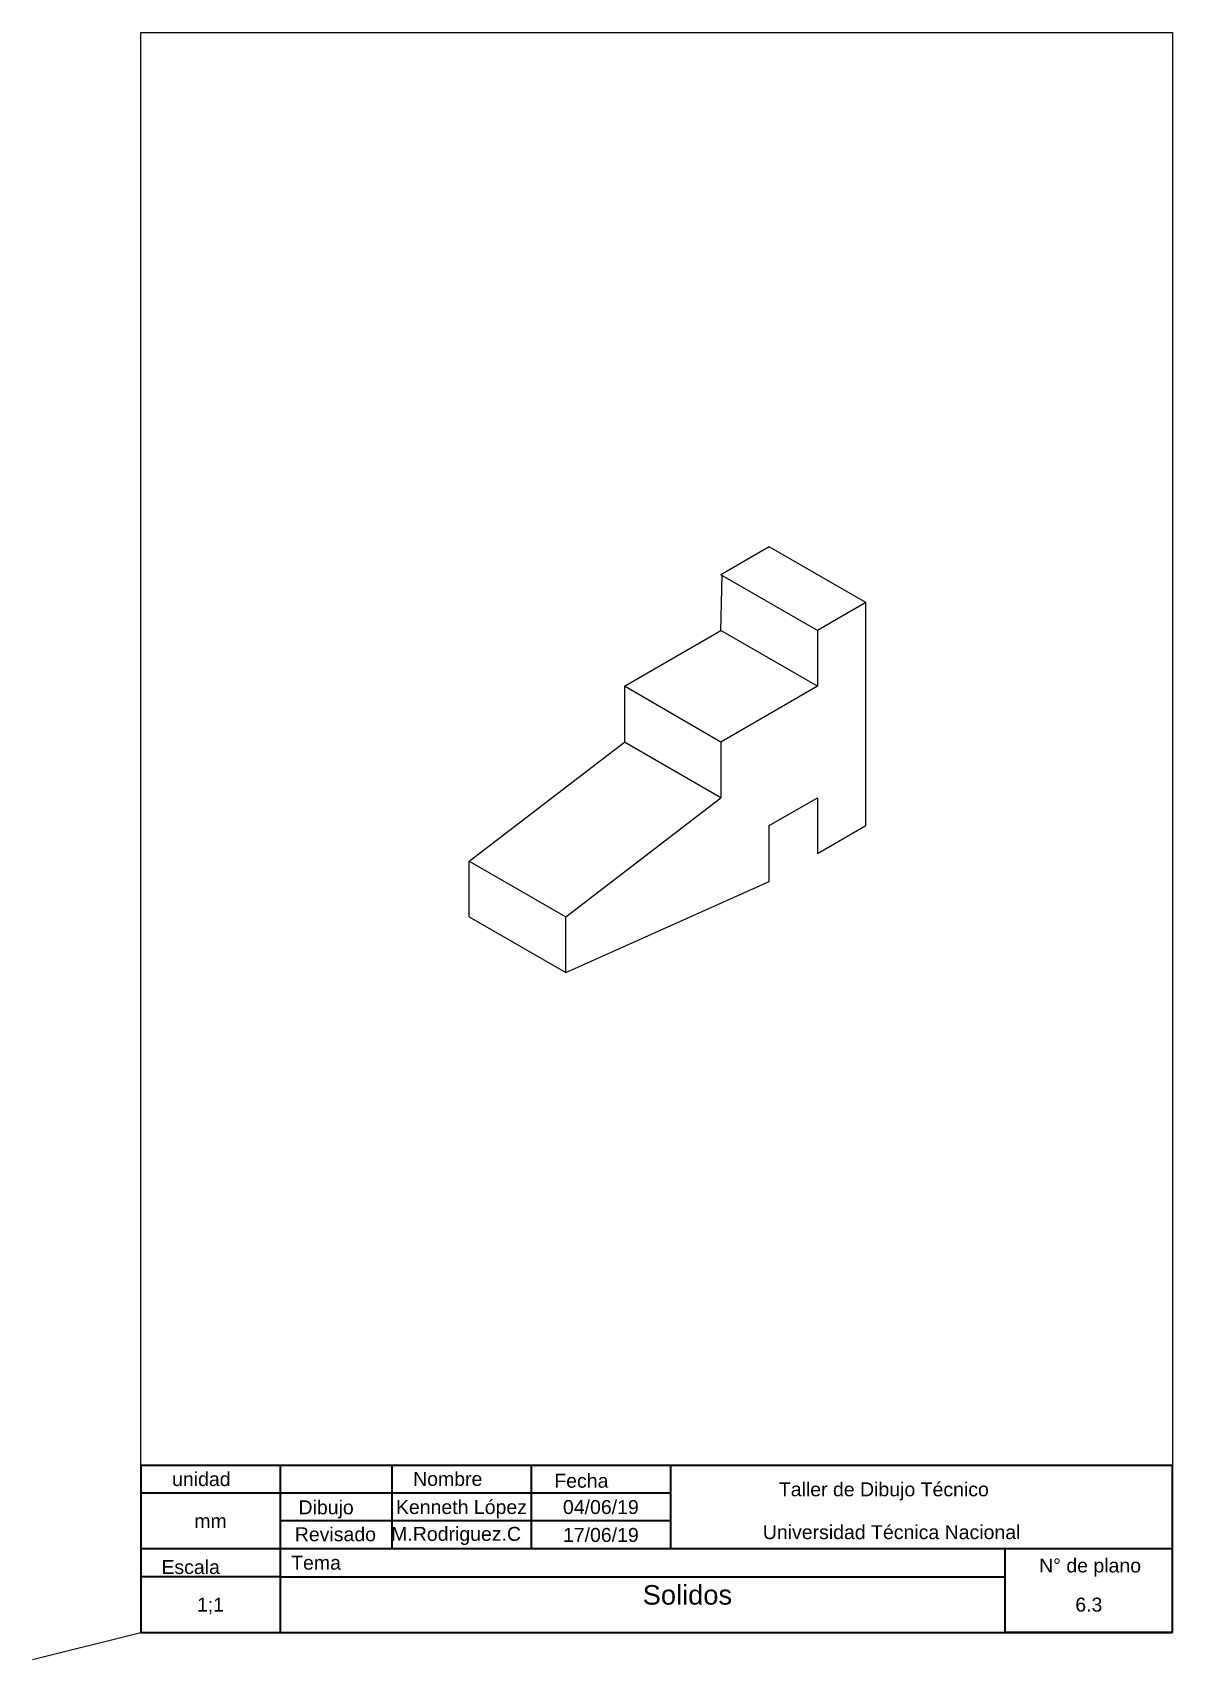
# Paper-space layout 'Presentación1' of a CAD drawing. Header units: millimetres. Extents: x 0 to 204, y 0 to 292.
import ezdxf
from ezdxf.enums import TextEntityAlignment as Align

# ---------------------------------------------------------------- set-up
doc = ezdxf.new("R2010")
doc.units = ezdxf.units.MM
doc.layers.add('CajetinAtributos', color=86, linetype='Continuous')
doc.layers.add('CajetinTexto', color=170, linetype='Continuous')
doc.layers.add('CajetinLine', color=12, linetype='Continuous', lineweight=35)
doc.styles.get("Standard").update_dxf_attribs({"font": 'arial.ttf'})

# ---------------------------------------------------------------- blocks, each defined once
blk = doc.blocks.new('tarea #3 cajetin')
at = {"layer": 'CajetinLine'}
for p, q in [((-185, 30), (-185, 15)), ((-185, 30), (-160, 30)), ((-160, 30), (-140, 30)), ((-160, 30), (-160, 15)), ((-140, 30), (-115, 30)), ((-140, 30), (-140, 15)), ((-115, 30), (-90, 30)), ((-115, 30), (-115, 15)), ((-90, 30), (-90, 25)), ((-90, 30), (0, 30)), ((0, 15), (0, 30)), ((-90, 25), (-185, 25)), ((-90, 25), (-90, 15)), ((-90, 25), (-90, 20)), ((-90, 20), (-160, 20)), ((-185, 15), (-185, 0)), ((-90, 15), (-185, 15)), ((-160, 15), (-160, 10)), ((0, 15), (-90, 15)), ((-30, 0), (-30, 15)), ((0, 0), (0, 15)), ((-160, 10), (-185, 10)), ((-160, 10), (-160, 0)), ((-160, 10), (-30, 10)), ((-185, 0), (0, 0)), ((0, 0), (-30, 0))]:
    blk.add_line(p, q, dxfattribs=at)
at = {"layer": 'CajetinAtributos'}
for tag, p in [('XNOMDB', (-127.5, 22.5)), ('XFEDIBU', (-102.5, 22.5)), ('XUNI', (-172.5, 20)), ('XNOMREV', (-128.46, 17.69)), ('XFECREV', (-102.5, 17.5)), ('XECS', (-172.5, 5)), ('XNUMPLA', (-15, 5))]:
    blk.add_attdef(tag, text='', height=2.5, dxfattribs=at).set_placement(p, align=Align.MIDDLE_CENTER)
blk.add_attdef('XTEMA', (-95, 5), '', height=3.5, dxfattribs=at)
at = {"layer": 'CajetinTexto', "char_height": 2.5, "attachment_point": 4}
for s, width, insert in [('unidad', 16.2289, (-179.39, 27.5)), ('Nombre', 16.3068, (-136.17, 27.53)), ('Fecha', 15.3788, (-110.85, 27.2)), ('Taller de Dibujo Técnico', 54.6515, (-70.58, 25.3)), ('Dibujo', 13.9205, (-156.72, 22.07)), ('Revisado', 14.3182, (-157.38, 17.6)), ('Universidad Técnica Nacional', 45.1353, (-73.46, 17.98)), ('Escala', 12.8909, (-181.3, 11.72)), ('Tema', 15.5114, (-158.04, 12.5)), ('N° de plano', 17.5044, (-23.92, 11.64))]:
    blk.add_mtext_dynamic_manual_height_columns(s, width=width, gutter_width=12.5, heights=[0], dxfattribs=dict(at, insert=insert))

psp = doc.layouts.new('Presentación1')

# ---------------------------------------------------------------- linework, layer by layer
for p, q in [((19.41, 4.84), (19.41, 291.84)), ((19.41, 291.84), (204.41, 291.84)), ((204.41, 291.84), (204.41, 4.84)), ((0, 0), (19.41, 4.84)), ((19.41, 4.84), (204.41, 4.84))]:
    psp.add_line(p, q)
at = {"color": 0}
for p, q in [((132.1, 199.57), (123.44, 194.57)), ((149.42, 189.57), (132.1, 199.57)), ((140.76, 184.57), (123.44, 194.57)), ((123.44, 184.57), (123.66, 194.44)), ((149.42, 189.57), (140.76, 184.57)), ((149.42, 149.57), (149.42, 189.57)), ((106.12, 174.57), (123.44, 184.57)), ((140.76, 174.57), (123.44, 184.57)), ((140.76, 184.57), (140.76, 174.57)), ((123.44, 164.57), (106.12, 174.57)), ((106.12, 174.57), (106.12, 164.57)), ((140.76, 174.57), (123.44, 164.57)), ((78.27, 143.22), (106.12, 164.57)), ((123.44, 154.57), (106.12, 164.57)), ((123.44, 164.57), (123.44, 154.57)), ((95.6, 133.22), (123.44, 154.57)), ((132.1, 149.57), (140.76, 154.57)), ((140.76, 154.57), (140.76, 144.57)), ((132.1, 139.57), (132.1, 149.57)), ((140.76, 144.57), (149.42, 149.57)), ((78.27, 133.22), (78.27, 143.22)), ((78.27, 143.22), (95.6, 133.22)), ((95.6, 123.22), (132.1, 139.57)), ((78.27, 133.22), (95.6, 123.22)), ((95.6, 123.22), (95.6, 133.22))]:
    psp.add_line(p, q, dxfattribs=at)

# ---------------------------------------------------------------- block references
psp.add_blockref('tarea #3 cajetin', (204.41, 4.84)).add_auto_attribs({'XUNI': 'mm', 'XNOMDB': 'Kenneth López', 'XNOMREV': 'M.Rodriguez.C', 'XFEDIBU': '04/06/19', 'XFECREV': '17/06/19', 'XTEMA': 'Solidos', 'XECS': '1;1', 'XNUMPLA': '6.3'})

doc.saveas('drawing.dxf')
